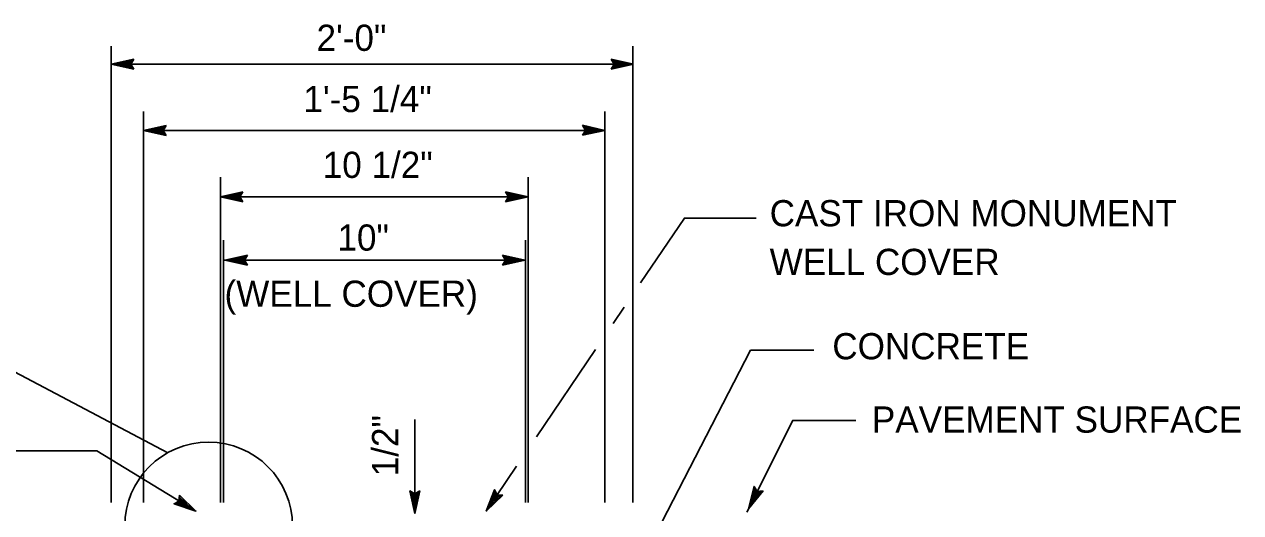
# Model space of a CAD drawing. Extents: x -894 to 866, y -476 to 714.
# Drawn here: x -79.2 to 245.4, y 224.9 to 355.3 of the extents above; entities that cross this region are included whole.
import ezdxf

# ---------------------------------------------------------------- set-up
doc = ezdxf.new("R2010")
doc.units = 0
for name, color, linetype in [('56 Stage 3 Anno', 7, 'Continuous'), ('57 Undefined', 7, 'Continuous'), ('60 Nongeo Data', 7, 'Continuous')]:
    doc.layers.add(name, color=color, linetype=linetype)

msp = doc.modelspace()

# ---------------------------------------------------------------- linework, layer by layer
at = {"layer": '56 Stage 3 Anno'}
for p, q in [((-56.04, 227.56), (-56.04, 349.47)), ((83.2, 227.56), (83.2, 349.47)), ((-56.04, 344.65), (-50.04, 345.98)), ((-56.04, 344.65), (83.2, 344.65)), ((-50.04, 343.31), (-56.04, 344.65)), ((-56.04, 344.65), (-56.04, 344.65)), ((-50.26, 343.67), (-54.66, 344.65)), ((-54.65, 344.65), (-50.28, 345.62)), ((-53.28, 344.65), (-50.45, 345.27)), ((-50.49, 344.03), (-53.28, 344.65)), ((-51.9, 344.65), (-50.69, 344.91)), ((-50.67, 344.37), (-51.9, 344.65)), ((-50.04, 345.98), (-50.84, 344.65)), ((-50.84, 344.65), (-50.04, 343.31)), ((-50.04, 345.98), (-50.04, 345.98)), ((78.17, 344.65), (77.37, 345.99)), ((77.37, 345.99), (77.37, 345.99)), ((77.37, 345.99), (83.37, 344.65)), ((83.37, 344.65), (77.37, 343.32)), ((77.37, 343.32), (78.17, 344.65)), ((77.59, 345.63), (81.99, 344.65)), ((81.98, 344.65), (77.61, 343.68)), ((80.61, 344.65), (77.79, 344.03)), ((77.83, 345.27), (80.61, 344.65)), ((78, 344.93), (79.23, 344.65)), ((79.23, 344.65), (78.02, 344.38)), ((83.37, 344.65), (83.37, 344.65)), ((-50.04, 343.31), (-50.04, 343.31)), ((77.37, 343.32), (77.37, 343.32)), ((-47.4, 227.56), (-47.4, 331.98)), ((75.73, 227.56), (75.73, 331.98)), ((-47.4, 326.97), (-41.4, 328.3)), ((-46.01, 326.98), (-41.64, 327.95)), ((-41.4, 328.3), (-42.2, 326.97)), ((-41.4, 328.3), (-41.4, 328.3)), ((70.53, 326.97), (69.73, 328.31)), ((69.73, 328.31), (69.73, 328.31)), ((69.73, 328.31), (75.73, 326.97)), ((69.94, 327.96), (74.35, 326.98)), ((-47.4, 326.97), (75.73, 326.97)), ((-41.4, 325.63), (-47.4, 326.97)), ((-47.4, 326.97), (-47.4, 326.97)), ((-41.62, 325.99), (-46.02, 326.97)), ((-44.64, 326.97), (-41.81, 327.6)), ((-41.85, 326.35), (-44.64, 326.97)), ((-43.26, 326.97), (-42.05, 327.24)), ((-42.03, 326.7), (-43.26, 326.97)), ((-42.2, 326.97), (-41.4, 325.63)), ((-41.4, 325.63), (-41.4, 325.63)), ((75.73, 326.97), (69.73, 325.64)), ((69.73, 325.64), (70.53, 326.97)), ((69.73, 325.64), (69.73, 325.64)), ((74.34, 326.97), (69.96, 326)), ((72.96, 326.98), (70.14, 326.35)), ((70.18, 327.6), (72.96, 326.98)), ((70.35, 327.25), (71.58, 326.98)), ((71.58, 326.98), (70.37, 326.71)), ((75.73, 326.97), (75.73, 326.97)), ((-26.9, 227.56), (-26.9, 314.48)), ((55.21, 227.56), (55.21, 314.48)), ((-26.89, 309.2), (-20.89, 310.53)), ((-26.89, 309.2), (55.21, 309.2)), ((-20.89, 307.86), (-26.89, 309.2)), ((-26.89, 309.2), (-26.89, 309.2)), ((-21.11, 308.22), (-25.52, 309.2)), ((-25.5, 309.21), (-21.13, 310.18)), ((-24.13, 309.2), (-21.31, 309.83)), ((-21.35, 308.58), (-24.13, 309.2)), ((-22.75, 309.2), (-21.54, 309.47)), ((-21.52, 308.93), (-22.75, 309.2)), ((-20.89, 310.53), (-21.69, 309.2)), ((-21.69, 309.2), (-20.89, 307.86)), ((-20.89, 310.53), (-20.89, 310.53)), ((50.01, 309.2), (49.21, 310.54)), ((49.21, 310.54), (49.21, 310.54)), ((49.21, 310.54), (55.21, 309.2)), ((55.21, 309.2), (49.21, 307.87)), ((49.21, 307.87), (50.01, 309.2)), ((49.43, 310.19), (53.83, 309.2)), ((53.82, 309.2), (49.45, 308.23)), ((52.45, 309.21), (49.63, 308.58)), ((49.66, 309.83), (52.45, 309.21)), ((49.84, 309.48), (51.07, 309.21)), ((51.07, 309.21), (49.86, 308.94)), ((55.21, 309.2), (55.21, 309.2)), ((-20.89, 307.86), (-20.89, 307.86)), ((49.21, 307.87), (49.21, 307.87)), ((-26.11, 227.56), (-26.11, 297.61)), ((54.55, 227.56), (54.55, 297.61)), ((-26.11, 292.31), (54.55, 292.31)), ((-25.71, 292.31), (-19.71, 293.64)), ((-19.71, 290.97), (-25.71, 292.31)), ((-25.71, 292.31), (-25.71, 292.31)), ((-19.92, 291.33), (-24.33, 292.31)), ((-24.32, 292.31), (-19.94, 293.28)), ((-22.94, 292.31), (-20.12, 292.94)), ((-20.16, 291.69), (-22.94, 292.31)), ((-21.56, 292.31), (-20.35, 292.58)), ((-20.33, 292.03), (-21.56, 292.31)), ((-19.71, 293.64), (-20.51, 292.31)), ((-20.51, 292.31), (-19.71, 290.97)), ((-19.71, 293.64), (-19.71, 293.64)), ((49.16, 292.31), (48.36, 293.65)), ((48.36, 293.65), (48.36, 293.65)), ((48.36, 293.65), (54.36, 292.31)), ((54.36, 292.31), (48.36, 290.98)), ((48.36, 290.98), (49.16, 292.31)), ((48.58, 293.3), (52.98, 292.31)), ((52.97, 292.31), (48.6, 291.34)), ((51.6, 292.31), (48.77, 291.69)), ((48.81, 292.94), (51.6, 292.31)), ((48.99, 292.59), (50.22, 292.31)), ((50.22, 292.31), (49.01, 292.05)), ((54.36, 292.31), (54.36, 292.31)), ((-19.71, 290.97), (-19.71, 290.97)), ((48.36, 290.98), (48.36, 290.98)), ((-40.96, 240.86), (-99.22, 271.61)), ((25.02, 224.68), (25.02, 249.74)), ((23.69, 230.68), (23.69, 230.68)), ((26.36, 230.68), (26.36, 230.68)), ((46.29, 230.99), (46.29, 230.99)), ((115.52, 231.86), (115.52, 231.86)), ((117.91, 230.67), (117.91, 230.67)), ((-39.24, 227.25), (-39.24, 227.25)), ((-37.85, 229.53), (-37.85, 229.53)), ((48.51, 229.5), (48.51, 229.5)), ((-33.42, 225.28), (-33.42, 225.28)), ((44.03, 225.28), (44.03, 225.28)), ((114.03, 225.9), (114.03, 225.9))]:
    msp.add_line(p, q, dxfattribs=at)
for points in [[(116.12, 303.55), (96.95, 303.55), (85.25, 286.25)], [(80.89, 279.79), (77.91, 275.39)], [(73.21, 268.44), (57.47, 245.15)], [(131.46, 268.25), (114.59, 268.25), (76.24, 193.82)], [(142.7, 249.49), (125.83, 249.49), (113.61, 225.03)], [(-144.91, 241.4), (-59.92, 241.34), (-33.42, 225.28)], [(52.14, 237.27), (44.03, 225.28)]]:
    msp.add_lwpolyline(points, dxfattribs=at)
for points in [[(26.36, 230.68), (25.02, 224.68), (23.69, 230.68), (24.04, 230.46), (25.01, 226.07), (26, 230.46), (25.65, 230.25), (25.02, 227.44), (24.4, 230.25), (24.75, 230.04), (25.02, 228.82), (25.29, 230.04), (25.02, 229.88), (23.69, 230.68), (25.02, 229.88)], [(48.51, 229.5), (44.03, 225.28), (46.29, 230.99), (46.47, 230.62), (44.81, 226.43), (48.09, 229.52), (47.68, 229.54), (45.58, 227.57), (46.64, 230.24), (46.82, 229.87), (46.36, 228.71), (47.27, 229.57), (46.95, 229.59), (46.29, 230.99), (46.95, 229.59)], [(117.91, 230.67), (114.03, 225.9), (115.52, 231.86), (115.74, 231.51), (114.65, 227.15), (117.5, 230.64), (117.08, 230.61), (115.26, 228.37), (115.96, 231.16), (116.19, 230.81), (115.88, 229.61), (116.67, 230.58), (116.35, 230.55), (115.52, 231.86), (116.35, 230.55)], [(-37.85, 229.53), (-33.42, 225.28), (-39.24, 227.25), (-38.87, 227.44), (-34.61, 226), (-37.86, 229.12), (-37.86, 228.71), (-35.78, 226.71), (-38.51, 227.63), (-38.14, 227.83), (-36.96, 227.43), (-37.86, 228.29), (-37.86, 227.97), (-39.24, 227.25), (-37.86, 227.97)]]:
    msp.add_lwpolyline(points, close=True, dxfattribs=at)
at = {"layer": '60 Nongeo Data'}
msp.add_circle((-30.04, 221.3), 22.4, dxfattribs=at)

# ---------------------------------------------------------------- texts
at = {"layer": '57 Undefined'}
for s, p in [('2\'-0"', (-1.24, 348.19)), ('1\'-5 1/4"', (-4.74, 331.84)), ('10 1/2"', (0.41, 314.26)), ('CAST IRON MONUMENT', (119.68, 301.34)), ('10"', (4.34, 294.84)), ('WELL COVER', (119.68, 288.34)), ('(WELL COVER)', (-25.8, 279.84)), ('CONCRETE', (136.4, 265.82)), ('PAVEMENT SURFACE', (146.96, 246.23))]:
    msp.add_text(s, height=7, dxfattribs=at).set_placement(p)
msp.add_text('1/2"', height=7, rotation=90, dxfattribs=at).set_placement((20.56, 234.6))

doc.saveas('drawing.dxf')
